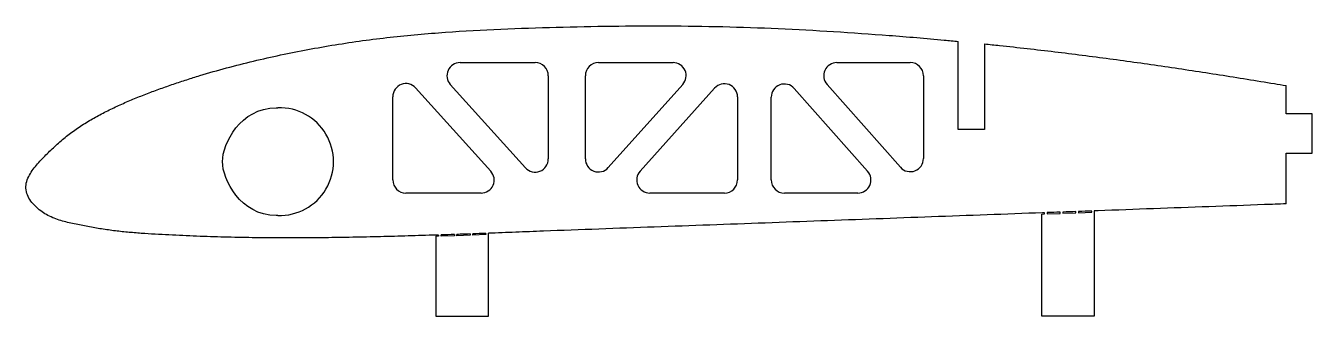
# Model space of a CAD drawing. Header units: millimetres. Extents: x 54.2 to 152.3, y -10 to 12.1.
import ezdxf

# ---------------------------------------------------------------- set-up
doc = ezdxf.new("R2010")
doc.units = ezdxf.units.MM

msp = doc.modelspace()

# ---------------------------------------------------------------- linework, layer by layer
at = {"color": 7, "linetype": 'Continuous', "lineweight": 25}
for p, q in [((125.316, 4.227), (125.316, 10.937)), ((127.316, 10.74), (127.316, 4.227)), ((87.32, 9.319), (93.05, 9.319)), ((97.876, 9.319), (103.564, 9.319)), ((116.056, 9.319), (121.66, 9.319)), ((94.05, 8.319), (94.05, 1.977)), ((96.876, 1.988), (96.876, 8.319)), ((122.66, 8.319), (122.66, 2.01)), ((83.934, 7.391), (89.665, 1.049)), ((92.308, 1.306), (86.578, 7.648)), ((104.308, 7.65), (98.62, 1.319)), ((101.049, 1.047), (106.737, 7.378)), ((112.802, 7.351), (118.406, 1.043)), ((120.912, 1.346), (115.308, 7.655)), ((150.316, 5.418), (150.316, 7.569)), ((82.192, 0.378), (82.192, 6.72)), ((108.481, 6.709), (108.481, 0.378)), ((111.055, 0.378), (111.055, 6.687)), ((152.316, 5.418), (150.316, 5.418)), ((152.316, 2.418), (152.316, 5.418)), ((127.316, 4.227), (125.316, 4.227)), ((150.316, 2.418), (152.316, 2.418)), ((150.316, -1.441), (150.316, 2.418)), ((88.923, -0.622), (83.192, -0.622)), ((107.481, -0.622), (101.793, -0.622)), ((117.659, -0.622), (112.055, -0.622)), ((131.693, -2.22), (131.896, -2.212)), ((131.693, -10), (131.693, -2.22)), ((131.896, -2.212), (131.896, -2.117)), ((132.096, -2.11), (132.096, -2.205)), ((132.096, -2.205), (133.095, -2.168)), ((133.095, -2.168), (133.095, -2.073)), ((133.295, -2.066), (133.295, -2.161)), ((133.295, -2.161), (134.294, -2.124)), ((134.294, -2.124), (134.294, -2.029)), ((134.494, -2.022), (134.494, -2.117)), ((134.494, -2.117), (135.493, -2.08)), ((135.493, -2.08), (135.493, -1.985)), ((135.693, -1.978), (135.693, -10)), ((85.485, -3.914), (85.485, -10)), ((85.687, -3.914), (85.485, -3.914)), ((85.687, -3.814), (85.687, -3.914)), ((85.887, -3.907), (85.887, -3.807)), ((86.886, -3.874), (85.887, -3.907)), ((86.886, -3.773), (86.886, -3.874)), ((87.086, -3.867), (87.086, -3.767)), ((88.085, -3.831), (87.086, -3.867)), ((88.085, -3.731), (88.085, -3.831)), ((88.285, -3.824), (88.285, -3.724)), ((89.285, -3.787), (88.285, -3.824)), ((89.285, -3.687), (89.285, -3.787)), ((89.485, -10), (89.485, -3.68)), ((85.485, -10), (89.485, -10)), ((135.693, -10), (131.693, -10))]:
    msp.add_line(p, q, dxfattribs=at)
for centre, radius, start, end in [((87.32, 8.319), 1, 90, 222.09949), ((93.05, 8.319), 1, 0, 90), ((97.876, 8.319), 1, 90, 180), ((103.564, 8.319), 1, 318.06103, 90), ((116.056, 8.319), 1, 90, 221.61548), ((121.66, 8.319), 1, 0, 90), ((83.192, 6.72), 1, 42.09949, 180), ((107.481, 6.709), 1, 360, 138.06103), ((112.055, 6.687), 1, 41.61548, 180), ((73.566, 1.776), 4.1, 268.1337, 91.8663), ((93.05, 1.977), 1, 222.09949, 0), ((97.876, 1.988), 1, 180, 318.06103), ((121.66, 2.01), 1, 221.61548, 0), ((88.923, 0.378), 1, 270, 42.09949), ((101.793, 0.378), 1, 138.06103, 270), ((117.659, 0.378), 1, 270, 41.61548), ((83.192, 0.378), 1, 180, 270), ((107.481, 0.378), 1, 270, 0), ((112.055, 0.378), 1, 180, 270)]:
    msp.add_arc(centre, radius, start, end, dxfattribs=at)
for points, knots in [([(85.687, -3.814), (85.53, -3.819), (84.668, -3.847), (83.101, -3.895), (80.986, -3.951), (78.87, -3.995), (76.753, -4.026), (74.637, -4.039), (72.521, -4.033), (70.404, -4.004), (68.289, -3.952), (66.174, -3.866), (64.412, -3.777), (63.004, -3.69), (61.949, -3.604), (60.897, -3.489), (59.849, -3.338), (58.809, -3.144), (57.771, -2.94), (56.739, -2.703), (55.917, -2.367), (55.329, -1.975), (54.925, -1.631), (54.574, -1.233), (54.3, -0.777), (54.168, -0.255), (54.248, 0.277), (54.469, 0.761), (54.761, 1.203), (55.097, 1.612), (55.458, 1.999), (55.831, 2.375), (56.209, 2.745), (56.595, 3.107), (56.993, 3.456), (57.404, 3.789), (57.969, 4.212), (58.703, 4.701), (59.62, 5.231), (60.559, 5.718), (61.519, 6.165), (62.492, 6.58), (63.476, 6.969), (64.469, 7.336), (65.468, 7.685), (66.472, 8.018), (67.819, 8.44), (69.515, 8.923), (71.567, 9.442), (73.633, 9.906), (75.708, 10.321), (77.793, 10.685), (79.886, 10.998), (81.987, 11.257), (84.093, 11.467), (86.906, 11.692), (90.429, 11.882), (94.659, 12.022), (98.891, 12.111), (103.124, 12.13), (107.357, 12.07), (111.587, 11.922), (115.814, 11.697), (120.037, 11.401), (123.203, 11.134), (124.962, 10.97), (125.316, 10.937)], [0.3745824, 0.3745824, 0.3745824, 0.3745824, 0.3763154, 0.3841115, 0.3919075, 0.3997036, 0.4074996, 0.4152957, 0.4230917, 0.4308878, 0.4386839, 0.4464799, 0.454276, 0.458174, 0.462072, 0.4659701, 0.4698681, 0.4737661, 0.4776641, 0.4815622, 0.4854602, 0.4874092, 0.4893582, 0.4913072, 0.4932563, 0.4952053, 0.4971543, 0.4991033, 0.5010523, 0.5030013, 0.5049503, 0.5068994, 0.5088484, 0.5107974, 0.5127464, 0.5146954, 0.5166444, 0.5205425, 0.5244405, 0.5283385, 0.5322365, 0.5361346, 0.5400326, 0.5439306, 0.5478287, 0.5517267, 0.5556247, 0.5634208, 0.5712168, 0.5790129, 0.5868089, 0.594605, 0.6024011, 0.6101971, 0.6179932, 0.6257892, 0.6413814, 0.6569735, 0.6725656, 0.6881577, 0.7037498, 0.7193419, 0.734934, 0.7505262, 0.7661183, 0.7700485, 0.7700485, 0.7700485, 0.7700485]), ([(127.316, 10.74), (127.7, 10.7), (129.487, 10.515), (132.674, 10.155), (136.873, 9.621), (141.065, 9.034), (145.25, 8.399), (148.332, 7.901), (150.02, 7.619), (150.316, 7.569)], [0.77745144, 0.77745144, 0.77745144, 0.77745144, 0.78171039, 0.7973025, 0.81289462, 0.82848673, 0.84407885, 0.85967096, 0.86299105, 0.86299105, 0.86299105, 0.86299105]), ([(73.299, -2.324), (70.566, -2.324), (69.199, 0.409), (69.199, 3.143), (70.566, 5.876), (73.299, 5.876)], [0, 0, 0, 0, 0.5, 0.5, 1, 1, 1, 1]), ([(150.316, -1.441), (149.766, -1.461), (147.806, -1.533), (144.436, -1.657), (140.207, -1.812), (137.292, -1.919), (135.788, -1.974), (135.693, -1.978)], [0.1363515, 0.1363515, 0.1363515, 0.1363515, 0.14243367, 0.15802578, 0.1736179, 0.18921001, 0.19025453, 0.19025453, 0.19025453, 0.19025453]), ([(131.896, -2.117), (131.846, -2.119), (130.386, -2.172), (127.517, -2.278), (123.287, -2.433), (119.057, -2.589), (114.827, -2.745), (110.597, -2.9), (106.367, -3.055), (102.137, -3.208), (97.907, -3.362), (94.382, -3.494), (91.574, -3.602), (90.177, -3.654), (89.485, -3.68)], [0.2042523, 0.2042523, 0.2042523, 0.2042523, 0.2048021, 0.2203942, 0.2359864, 0.2515785, 0.2671706, 0.2827627, 0.2983548, 0.3139469, 0.329539, 0.3451312, 0.3529272, 0.3605847, 0.3605847, 0.3605847, 0.3605847]), ([(88.085, -3.731), (87.834, -3.74), (87.501, -3.752), (87.168, -3.764), (87.086, -3.767)], [0.365741775, 0.365741775, 0.365741775, 0.365741775, 0.368519336, 0.369425387, 0.369425387, 0.369425387, 0.369425387])]:
    msp.add_open_spline(points, degree=3, knots=knots, dxfattribs=at)
for points in [[(73.299, 5.876), (73.322, 5.876), (73.366, 5.876), (73.411, 5.875), (73.433, 5.874)], [(73.433, -2.322), (73.411, -2.323), (73.366, -2.324), (73.322, -2.324), (73.299, -2.324)], [(133.095, -2.073), (132.762, -2.085), (132.429, -2.097), (132.096, -2.11)], [(134.294, -2.029), (133.961, -2.041), (133.628, -2.053), (133.295, -2.066)], [(135.493, -1.985), (135.16, -1.997), (134.827, -2.009), (134.494, -2.022)], [(86.886, -3.773), (86.553, -3.785), (86.22, -3.796), (85.887, -3.807)], [(89.285, -3.687), (88.952, -3.7), (88.618, -3.712), (88.285, -3.724)]]:
    msp.add_open_spline(points, degree=3, dxfattribs=at)

doc.saveas('drawing.dxf')
